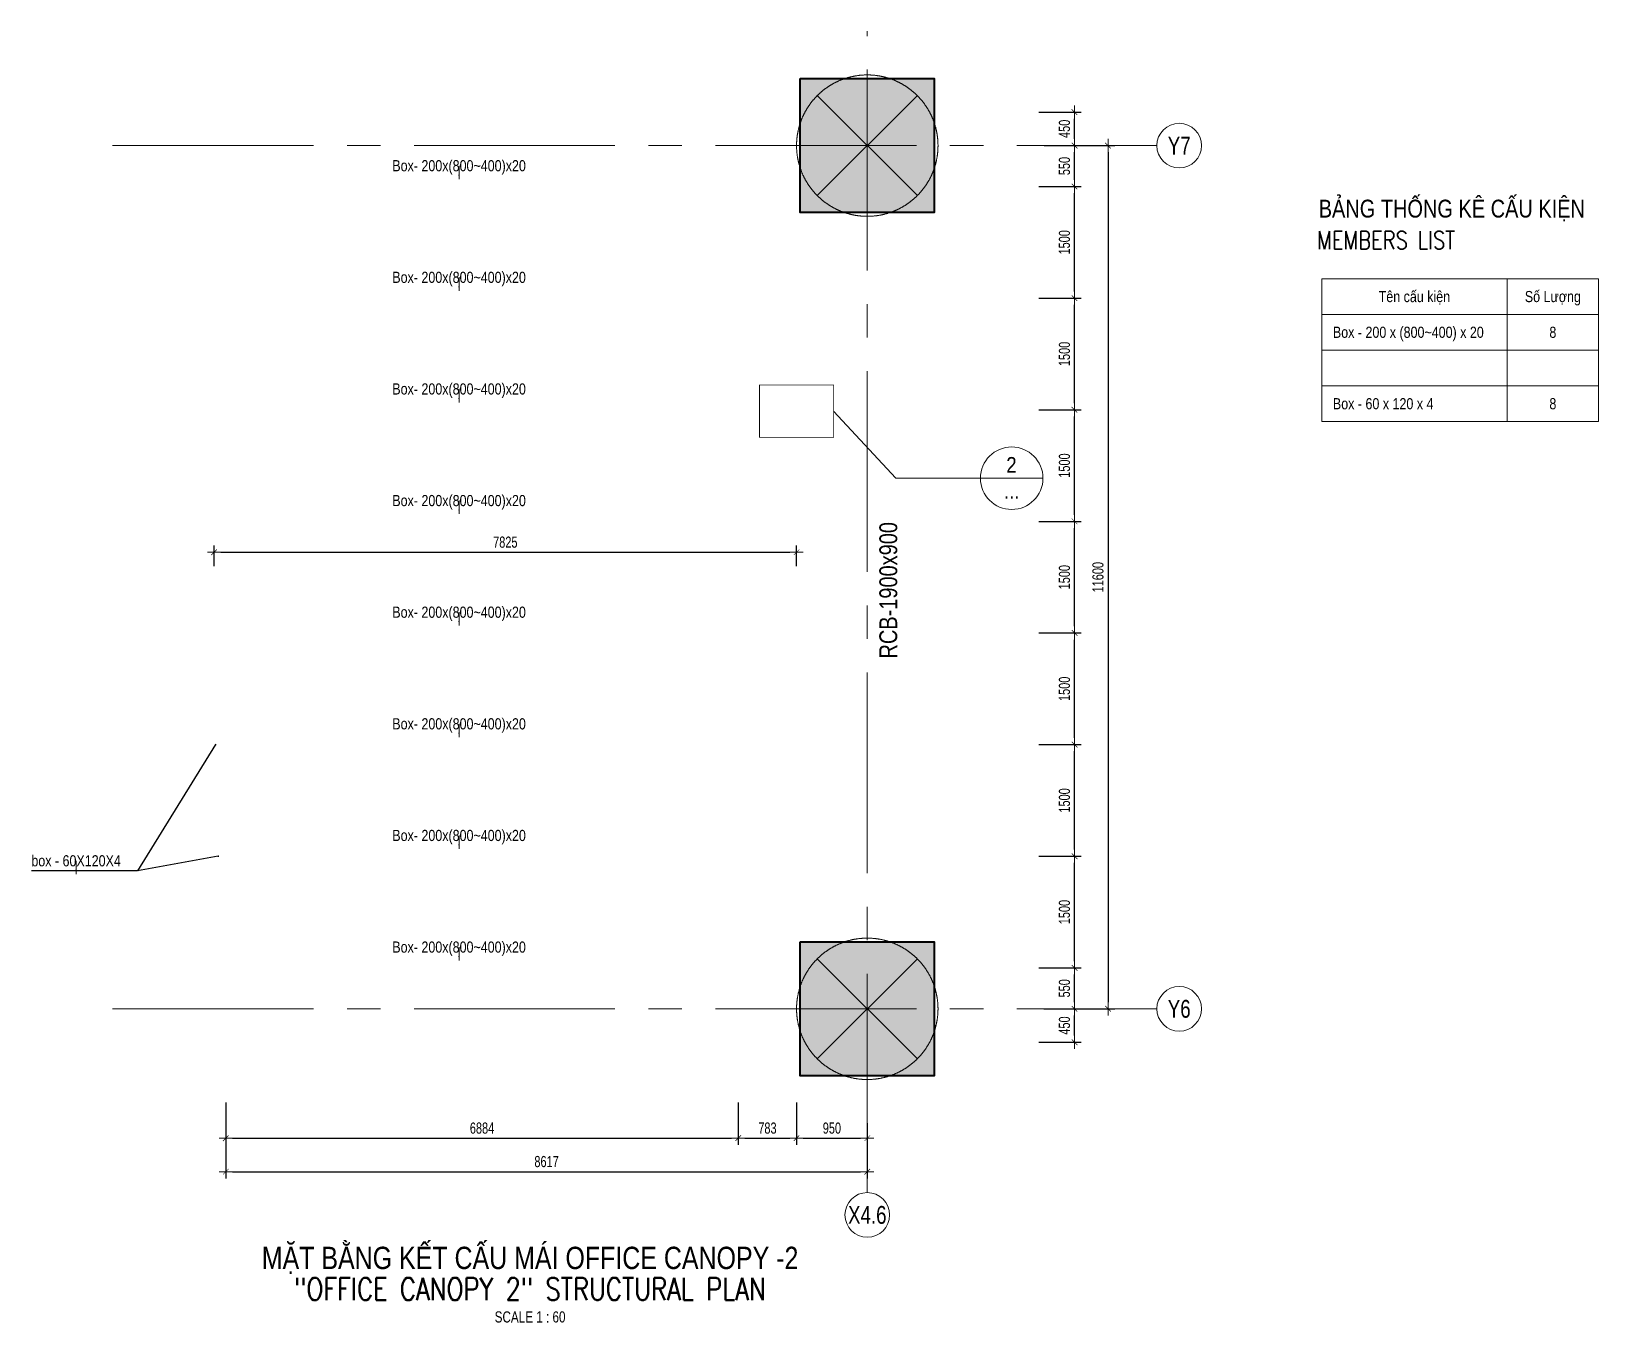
# Model space of a CAD drawing. Header units: millimetres. Extents: x -179076 to 305601, y -18667 to 40015.
# Drawn here: x 122081 to 143135, y 7862 to 25215 of the extents above; entities that cross this region are included whole.
import ezdxf
from ezdxf.enums import TextEntityAlignment as Align

# ---------------------------------------------------------------- set-up
doc = ezdxf.new("R2010")
doc.units = ezdxf.units.MM
doc.header["$LTSCALE"] = 60
for name, pattern in [('CENTER2', [1.125, 0.75, -0.125, 0.125, -0.125]), ('HIDDEN2', [4.7625, 3.175, -1.5875]), ('POD_Grid F2$0$CENTER2', [1.125, 0.75, -0.125, 0.125, -0.125])]:
    doc.linetypes.add(name, pattern=pattern)
doc.layers.get('0').update_dxf_attribs({"lineweight": 20})
doc.layers.get('Defpoints').update_dxf_attribs({"color": 151, "lineweight": 9})
for name, color, linetype, lineweight in [('$0$NDC_S_VN TEXT', 7, 'Continuous', 20), ('NDC_S-ANNO', 7, 'Continuous', 20), ('NDC_S-BEAM-STEL', 30, 'HIDDEN2', 18), ('NDC_S-COLUMN', 4, 'Continuous', 40), ('NDC_S-TEXT-SYMB', 7, 'Continuous', 20), ('NDC_S_ANNO', 7, 'Continuous', 20), ('NDC_S_AXIS', 5, 'CENTER2', 13), ('NDC_S_DIM', 1, 'Continuous', 15), ('NDC_S_ENG TITLE', 3, 'Continuous', 20), ('NDC_S_HATCH COLUMN AND WALL', 251, 'Continuous', 13), ('NDC_S_HIDDEN', 8, 'HIDDEN2', 13), ('NDC_S_SYMBOL', 1, 'Continuous', 15), ('NDC_S_TEXT SYMBOL', 7, 'Continuous', 20), ('NDC_S_VN TEXT', 7, 'Continuous', 20), ('NDC_S_VN TITLE', 6, 'Continuous', 35), ('NDC_Table', 3, 'Continuous', 20), ('POD_Grid F2$0$NDC_S_AXIS', 5, 'POD_Grid F2$0$CENTER2', 13)]:
    doc.layers.add(name, color=color, linetype=linetype, lineweight=lineweight)
doc.styles.add('ARIAL', font='arial.ttf', dxfattribs={"width": 0.8})
doc.styles.add('NDC_ANNO', font='', dxfattribs={"width": 0.8})
doc.styles.add('NDC_ARIAL', font='arial.ttf', dxfattribs={"width": 0.85})
doc.styles.add('NDC_DIM', font='', dxfattribs={"width": 0.75})
doc.styles.add('NDC_EN TXT', font='romans.shx', dxfattribs={"width": 0.8})
doc.styles.add('NDC_VIE TXT', font='arial.ttf', dxfattribs={"width": 0.8})
doc.styles.get('NDC_ANNO').set_extended_font_data('Dotum')
doc.styles.get('NDC_DIM').set_extended_font_data('Dotum')
doc.dimstyles.new('NDC_dim_60', dxfattribs={"dimscale": 60, "dimtxt": 2.5, "dimasz": 1.5, "dimexe": 1.5, "dimexo": 2.5, "dimgap": 1, "dimtad": 1, "dimdec": 0, "dimzin": 0, "dimdsep": 46, "dimtxsty": 'NDC_DIM', "dimblk": 'DIMMARK', "dimcen": 0.09, "dimdle": 1.2, "dimclrd": 1, "dimclre": 1, "dimclrt": 3, "dimadec": 0, "dimazin": 0, "dimtfac": 1, "dimtdec": 0, "dimtix": 1, "dimtofl": 0, "dimtmove": 0, "dimatfit": 3, "dimfxl": 8, "dimfxlon": 1, "dimtolj": 1, "dimtzin": 0, "dimarcsym": 0})
doc.dimstyles.new('NDC_dim_iso', dxfattribs={"dimtxt": 2.5, "dimasz": 1, "dimexe": 1.5, "dimexo": 2.5, "dimgap": 1, "dimtad": 1, "dimdec": 0, "dimzin": 0, "dimdsep": 46, "dimtxsty": 'NDC_DIM', "dimblk": 'DIMMARK', "dimcen": 0.09, "dimdle": 1.2, "dimclrd": 1, "dimclre": 1, "dimclrt": 3, "dimadec": 0, "dimazin": 0, "dimtfac": 1, "dimtdec": 0, "dimtix": 1, "dimtofl": 0, "dimtmove": 0, "dimatfit": 3, "dimfxl": 8, "dimfxlon": 1, "dimtolj": 1, "dimtzin": 0, "dimarcsym": 0})

# ---------------------------------------------------------------- blocks, each defined once
blk = doc.blocks.new('cottrondung')
at = {"layer": 'NDC_S_HIDDEN', "ltscale": 100}
for p, q in [((-0.354, 0.354), (0.354, -0.354)), ((0.354, 0.354), (-0.354, -0.354))]:
    blk.add_line(p, q, dxfattribs=at)
blk.add_circle((0, 0), 0.5, dxfattribs=at)
blk = doc.blocks.new('cot')
at = {"layer": 'NDC_S_HATCH COLUMN AND WALL', "ltscale": 0.005}
h = blk.add_hatch(color=256, dxfattribs=at)
h.dxf.hatch_style = 1
h.paths.add_polyline_path([(-0.5, 0.5), (0.5, 0.5), (0.5, -0.5), (-0.5, -0.5)])
at = {"layer": 'NDC_S-COLUMN', "ltscale": 0.005}
blk.add_lwpolyline([(-0.5, 0.5), (0.5, 0.5), (0.5, -0.5), (-0.5, -0.5)], close=True, dxfattribs=at)
blk = doc.blocks.new('*U227')
at = {"layer": 'NDC_S_SYMBOL'}
blk.add_line((5, 0), (9, 0), dxfattribs=at)
blk.add_circle((0, 0), 5, dxfattribs=at)
at = {"layer": 'NDC_S_TEXT SYMBOL', "color": 7, "style": 'NDC_ANNO', "width": 0.8}
blk.add_attdef('GRID', text='', height=4, rotation=270, dxfattribs=at).set_placement((0, 0), align=Align.MIDDLE)
blk = doc.blocks.new('*U187')
at = {"layer": 'NDC_S_SYMBOL'}
blk.add_line((0, 5), (0, 9), dxfattribs=at)
blk.add_circle((0, 0), 5, dxfattribs=at)
at = {"layer": 'NDC_S_TEXT SYMBOL', "color": 7, "style": 'NDC_ANNO', "width": 0.8}
blk.add_attdef('GRID', text='', height=4, dxfattribs=at).set_placement((0, 0), align=Align.MIDDLE)
blk = doc.blocks.new('grid canopy2')
at = {"layer": 'POD_Grid F2$0$NDC_S_AXIS', "ltscale": 60}
for p, q in [((0, -2229), (0, 13136)), ((-10139, 11600), (3656, 11600)), ((-10139, 0), (3656, 0))]:
    blk.add_line(p, q, dxfattribs=at)
for name, p, xscale, yscale, zscale in [('cottrondung', (0, 11600), 1900, 1900, 1900), ('cot', (0, 11600), 1800, 1800, 1800), ('cottrondung', (0, 0), 1900, 1900, 1900), ('cot', (0, 0), 1800, 1800, 1800)]:
    blk.add_blockref(name, p, dxfattribs=dict(xscale=xscale, yscale=yscale, zscale=zscale))
at = {"layer": 'NDC_S_AXIS'}
ref = blk.add_blockref('*U227', (4190, 11600), dxfattribs=dict(at, xscale=-60, yscale=60, zscale=60))
ref.add_attrib('GRID', 'Y7', dxfattribs={"layer": 'NDC_S_TEXT SYMBOL', "color": 7, "height": 240, "style": 'NDC_ANNO', "width": 0.8}).set_placement((4190, 11600), align=Align.MIDDLE)
ref = blk.add_blockref('*U227', (4190, 0), dxfattribs=dict(at, xscale=-60, yscale=60, zscale=60))
ref.add_attrib('GRID', 'Y6', dxfattribs={"layer": 'NDC_S_TEXT SYMBOL', "color": 7, "height": 240, "style": 'NDC_ANNO', "width": 0.8}).set_placement((4190, 0), align=Align.MIDDLE)
at = {"layer": 'NDC_S_AXIS', "xscale": 60, "yscale": 60, "zscale": 60}
blk.add_blockref('*U187', (0, -2769), dxfattribs=at).add_auto_attribs({'GRID': 'X4.6'})
blk = doc.blocks.new('Drawing name_symbol')
at = {"layer": 'NDC_S_ENG TITLE', "style": 'NDC_EN TXT', "width": 0.8}
blk.add_attdef('SECTDET1', text='', height=5, dxfattribs=at).set_placement((0, 1.01), align=Align.CENTER)
at = {"layer": 'NDC_S_TEXT SYMBOL', "lineweight": 25, "style": 'NDC_ANNO', "width": 0.8}
blk.add_attdef('SSCALE', text='', height=2.5, dxfattribs=at).set_placement((0, -4), align=Align.CENTER)
at = {"layer": 'NDC_S_VN TITLE', "style": 'NDC_VIE TXT', "width": 0.8}
blk.add_attdef('SECTDET2', text='', height=5, dxfattribs=at).set_placement((0, 7.97), align=Align.CENTER)
blk = doc.blocks.new('DIMMARK')
at = {"layer": 'NDC_S_DIM', "color": 1}
blk.add_line((-1.5, 0), (1, 0), dxfattribs=at)
at = {"layer": 'NDC_S_DIM', "color": 2, "const_width": 0.1}
blk.add_lwpolyline([(-0.42, -0.42), (0.42, 0.42)], dxfattribs=at)
blk = doc.blocks.new('*D466')
at = {"layer": 'Defpoints', "color": 0, "ltscale": 60, "transparency": 16777216}
for p in [(135071, 12080, 600), (136094, 12080), (132509, 11630)]:
    blk.add_point(p, dxfattribs=at)
at = {"layer": 'NDC_S_DIM', "color": 1, "lineweight": -2, "ltscale": 60, "transparency": 16777216}
for p, q in [((135682, 12080), (136184, 12080)), ((136094, 11720), (136094, 11990)), ((135614, 11630), (136184, 11630))]:
    blk.add_line(p, q, dxfattribs=at)
at = {"layer": 'NDC_S_DIM', "color": 1, "lineweight": -2, "ltscale": 60, "transparency": 16777216, "xscale": 90, "yscale": 90, "zscale": 90}
for p, rotation in [((136094, 12080), 90), ((136094, 11630), 270)]:
    blk.add_blockref('DIMMARK', p, dxfattribs=dict(at, rotation=rotation))
at = {"layer": 'NDC_S_DIM', "color": 3, "ltscale": 60, "transparency": 16777216, "insert": (135959, 11855), "char_height": 150, "attachment_point": 5, "rotation": 90, "style": 'NDC_DIM'}
blk.add_mtext('\\A1;450', dxfattribs=at)
blk = doc.blocks.new('*D467')
at = {"layer": 'Defpoints', "color": 0, "ltscale": 60, "transparency": 16777216}
for p in [(132832, 12630), (136094, 12630), (135071, 12080, 600)]:
    blk.add_point(p, dxfattribs=at)
at = {"layer": 'NDC_S_DIM', "color": 1, "lineweight": -2, "ltscale": 60, "transparency": 16777216}
for p, q in [((135614, 12630), (136184, 12630)), ((136094, 12170), (136094, 12540)), ((135682, 12080), (136184, 12080))]:
    blk.add_line(p, q, dxfattribs=at)
at = {"layer": 'NDC_S_DIM', "color": 1, "lineweight": -2, "ltscale": 60, "transparency": 16777216, "xscale": 90, "yscale": 90, "zscale": 90}
for p, rotation in [((136094, 12630), 90), ((136094, 12080), 270)]:
    blk.add_blockref('DIMMARK', p, dxfattribs=dict(at, rotation=rotation))
at = {"layer": 'NDC_S_DIM', "color": 3, "ltscale": 60, "transparency": 16777216, "insert": (135959, 12355), "char_height": 150, "attachment_point": 5, "rotation": 90, "style": 'NDC_DIM'}
blk.add_mtext('\\A1;550', dxfattribs=at)
blk = doc.blocks.new('*D468')
at = {"layer": 'Defpoints', "color": 0, "ltscale": 60, "transparency": 16777216}
for p in [(133406, 14130), (136094, 14130), (132832, 12630)]:
    blk.add_point(p, dxfattribs=at)
at = {"layer": 'NDC_S_DIM', "color": 1, "lineweight": -2, "ltscale": 60, "transparency": 16777216}
for p, q in [((135614, 14130), (136184, 14130)), ((136094, 12720), (136094, 14040)), ((135614, 12630), (136184, 12630))]:
    blk.add_line(p, q, dxfattribs=at)
at = {"layer": 'NDC_S_DIM', "color": 1, "lineweight": -2, "ltscale": 60, "transparency": 16777216, "xscale": 90, "yscale": 90, "zscale": 90}
for p, rotation in [((136094, 14130), 90), ((136094, 12630), 270)]:
    blk.add_blockref('DIMMARK', p, dxfattribs=dict(at, rotation=rotation))
at = {"layer": 'NDC_S_DIM', "color": 3, "ltscale": 60, "transparency": 16777216, "insert": (135959, 13380), "char_height": 150, "attachment_point": 5, "rotation": 90, "style": 'NDC_DIM'}
blk.add_mtext('\\A1;1500', dxfattribs=at)
blk = doc.blocks.new('*D469')
at = {"layer": 'Defpoints', "color": 0, "ltscale": 60, "transparency": 16777216}
for p in [(135226, 15630), (136094, 15630), (135226, 14130)]:
    blk.add_point(p, dxfattribs=at)
at = {"layer": 'NDC_S_DIM', "color": 1, "lineweight": -2, "ltscale": 60, "transparency": 16777216}
for p, q in [((135614, 15630), (136184, 15630)), ((136094, 14220), (136094, 15540)), ((135614, 14130), (136184, 14130))]:
    blk.add_line(p, q, dxfattribs=at)
at = {"layer": 'NDC_S_DIM', "color": 1, "lineweight": -2, "ltscale": 60, "transparency": 16777216, "xscale": 90, "yscale": 90, "zscale": 90}
for p, rotation in [((136094, 15630), 90), ((136094, 14130), 270)]:
    blk.add_blockref('DIMMARK', p, dxfattribs=dict(at, rotation=rotation))
at = {"layer": 'NDC_S_DIM', "color": 3, "ltscale": 60, "transparency": 16777216, "insert": (135959, 14880), "char_height": 150, "attachment_point": 5, "rotation": 90, "style": 'NDC_DIM'}
blk.add_mtext('\\A1;1500', dxfattribs=at)
blk = doc.blocks.new('*D470')
at = {"layer": 'Defpoints', "color": 0, "ltscale": 60, "transparency": 16777216}
for p in [(135226, 17130), (136094, 17130), (135226, 15630)]:
    blk.add_point(p, dxfattribs=at)
at = {"layer": 'NDC_S_DIM', "color": 1, "lineweight": -2, "ltscale": 60, "transparency": 16777216}
for p, q in [((135614, 17130), (136184, 17130)), ((136094, 15720), (136094, 17040)), ((135614, 15630), (136184, 15630))]:
    blk.add_line(p, q, dxfattribs=at)
at = {"layer": 'NDC_S_DIM', "color": 1, "lineweight": -2, "ltscale": 60, "transparency": 16777216, "xscale": 90, "yscale": 90, "zscale": 90}
for p, rotation in [((136094, 17130), 90), ((136094, 15630), 270)]:
    blk.add_blockref('DIMMARK', p, dxfattribs=dict(at, rotation=rotation))
at = {"layer": 'NDC_S_DIM', "color": 3, "ltscale": 60, "transparency": 16777216, "insert": (135959, 16380), "char_height": 150, "attachment_point": 5, "rotation": 90, "style": 'NDC_DIM'}
blk.add_mtext('\\A1;1500', dxfattribs=at)
blk = doc.blocks.new('*D471')
at = {"layer": 'Defpoints', "color": 0, "ltscale": 60, "transparency": 16777216}
for p in [(135226, 18630), (136094, 18630), (135226, 17130)]:
    blk.add_point(p, dxfattribs=at)
at = {"layer": 'NDC_S_DIM', "color": 1, "lineweight": -2, "ltscale": 60, "transparency": 16777216}
for p, q in [((135614, 18630), (136184, 18630)), ((136094, 17220), (136094, 18540)), ((135614, 17130), (136184, 17130))]:
    blk.add_line(p, q, dxfattribs=at)
at = {"layer": 'NDC_S_DIM', "color": 1, "lineweight": -2, "ltscale": 60, "transparency": 16777216, "xscale": 90, "yscale": 90, "zscale": 90}
for p, rotation in [((136094, 18630), 90), ((136094, 17130), 270)]:
    blk.add_blockref('DIMMARK', p, dxfattribs=dict(at, rotation=rotation))
at = {"layer": 'NDC_S_DIM', "color": 3, "ltscale": 60, "transparency": 16777216, "insert": (135959, 17880), "char_height": 150, "attachment_point": 5, "rotation": 90, "style": 'NDC_DIM'}
blk.add_mtext('\\A1;1500', dxfattribs=at)
blk = doc.blocks.new('*D472')
at = {"layer": 'Defpoints', "color": 0, "ltscale": 60, "transparency": 16777216}
for p in [(133546, 20130), (136094, 20130), (133546, 18630)]:
    blk.add_point(p, dxfattribs=at)
at = {"layer": 'NDC_S_DIM', "color": 1, "lineweight": -2, "ltscale": 60, "transparency": 16777216}
for p, q in [((135614, 20130), (136184, 20130)), ((136094, 18720), (136094, 20040)), ((135614, 18630), (136184, 18630))]:
    blk.add_line(p, q, dxfattribs=at)
at = {"layer": 'NDC_S_DIM', "color": 1, "lineweight": -2, "ltscale": 60, "transparency": 16777216, "xscale": 90, "yscale": 90, "zscale": 90}
for p, rotation in [((136094, 20130), 90), ((136094, 18630), 270)]:
    blk.add_blockref('DIMMARK', p, dxfattribs=dict(at, rotation=rotation))
at = {"layer": 'NDC_S_DIM', "color": 3, "ltscale": 60, "transparency": 16777216, "insert": (135959, 19380), "char_height": 150, "attachment_point": 5, "rotation": 90, "style": 'NDC_DIM'}
blk.add_mtext('\\A1;1500', dxfattribs=at)
blk = doc.blocks.new('*D473')
at = {"layer": 'Defpoints', "color": 0, "ltscale": 60, "transparency": 16777216}
for p in [(133546, 21630), (136094, 21630), (133546, 20130)]:
    blk.add_point(p, dxfattribs=at)
at = {"layer": 'NDC_S_DIM', "color": 1, "lineweight": -2, "ltscale": 60, "transparency": 16777216}
for p, q in [((135614, 21630), (136184, 21630)), ((136094, 20220), (136094, 21540)), ((135614, 20130), (136184, 20130))]:
    blk.add_line(p, q, dxfattribs=at)
at = {"layer": 'NDC_S_DIM', "color": 1, "lineweight": -2, "ltscale": 60, "transparency": 16777216, "xscale": 90, "yscale": 90, "zscale": 90}
for p, rotation in [((136094, 21630), 90), ((136094, 20130), 270)]:
    blk.add_blockref('DIMMARK', p, dxfattribs=dict(at, rotation=rotation))
at = {"layer": 'NDC_S_DIM', "color": 3, "ltscale": 60, "transparency": 16777216, "insert": (135959, 20880), "char_height": 150, "attachment_point": 5, "rotation": 90, "style": 'NDC_DIM'}
blk.add_mtext('\\A1;1500', dxfattribs=at)
blk = doc.blocks.new('*D474')
at = {"layer": 'Defpoints', "color": 0, "ltscale": 60, "transparency": 16777216}
for p in [(132841, 23130), (136094, 23130), (133546, 21630)]:
    blk.add_point(p, dxfattribs=at)
at = {"layer": 'NDC_S_DIM', "color": 1, "lineweight": -2, "ltscale": 60, "transparency": 16777216}
for p, q in [((135614, 23130), (136184, 23130)), ((136094, 21720), (136094, 23040)), ((135614, 21630), (136184, 21630))]:
    blk.add_line(p, q, dxfattribs=at)
at = {"layer": 'NDC_S_DIM', "color": 1, "lineweight": -2, "ltscale": 60, "transparency": 16777216, "xscale": 90, "yscale": 90, "zscale": 90}
for p, rotation in [((136094, 23130), 90), ((136094, 21630), 270)]:
    blk.add_blockref('DIMMARK', p, dxfattribs=dict(at, rotation=rotation))
at = {"layer": 'NDC_S_DIM', "color": 3, "ltscale": 60, "transparency": 16777216, "insert": (135959, 22380), "char_height": 150, "attachment_point": 5, "rotation": 90, "style": 'NDC_DIM'}
blk.add_mtext('\\A1;1500', dxfattribs=at)
blk = doc.blocks.new('*D475')
at = {"layer": 'Defpoints', "color": 0, "ltscale": 60, "transparency": 16777216}
for p in [(135119, 23680, 600), (136094, 23680), (132841, 23130)]:
    blk.add_point(p, dxfattribs=at)
at = {"layer": 'NDC_S_DIM', "color": 1, "lineweight": -2, "ltscale": 60, "transparency": 16777216}
for p, q in [((135687, 23680), (136184, 23680)), ((136094, 23220), (136094, 23590)), ((135614, 23130), (136184, 23130))]:
    blk.add_line(p, q, dxfattribs=at)
at = {"layer": 'NDC_S_DIM', "color": 1, "lineweight": -2, "ltscale": 60, "transparency": 16777216, "xscale": 90, "yscale": 90, "zscale": 90}
for p, rotation in [((136094, 23680), 90), ((136094, 23130), 270)]:
    blk.add_blockref('DIMMARK', p, dxfattribs=dict(at, rotation=rotation))
at = {"layer": 'NDC_S_DIM', "color": 3, "ltscale": 60, "transparency": 16777216, "insert": (135959, 23405), "char_height": 150, "attachment_point": 5, "rotation": 90, "style": 'NDC_DIM'}
blk.add_mtext('\\A1;550', dxfattribs=at)
blk = doc.blocks.new('*D476')
at = {"layer": 'Defpoints', "color": 0, "ltscale": 60, "transparency": 16777216}
for p in [(132550, 24130), (136094, 24130), (135119, 23680, 600)]:
    blk.add_point(p, dxfattribs=at)
at = {"layer": 'NDC_S_DIM', "color": 1, "lineweight": -2, "ltscale": 60, "transparency": 16777216}
for p, q in [((135614, 24130), (136184, 24130)), ((136094, 23770), (136094, 24040)), ((135687, 23680), (136184, 23680))]:
    blk.add_line(p, q, dxfattribs=at)
at = {"layer": 'NDC_S_DIM', "color": 1, "lineweight": -2, "ltscale": 60, "transparency": 16777216, "xscale": 90, "yscale": 90, "zscale": 90}
for p, rotation in [((136094, 24130), 90), ((136094, 23680), 270)]:
    blk.add_blockref('DIMMARK', p, dxfattribs=dict(at, rotation=rotation))
at = {"layer": 'NDC_S_DIM', "color": 3, "ltscale": 60, "transparency": 16777216, "insert": (135959, 23905), "char_height": 150, "attachment_point": 5, "rotation": 90, "style": 'NDC_DIM'}
blk.add_mtext('\\A1;450', dxfattribs=at)
blk = doc.blocks.new('*D477')
at = {"layer": 'Defpoints', "color": 0, "ltscale": 60, "transparency": 16777216}
for p in [(134735, 23680), (134735, 12080), (136544, 12080)]:
    blk.add_point(p, dxfattribs=at)
at = {"layer": 'NDC_S_DIM', "color": 1, "lineweight": -2, "ltscale": 60, "transparency": 16777216}
for p, q in [((136064, 23680), (136634, 23680)), ((136544, 23590), (136544, 12170)), ((136064, 12080), (136634, 12080))]:
    blk.add_line(p, q, dxfattribs=at)
at = {"layer": 'NDC_S_DIM', "color": 1, "lineweight": -2, "ltscale": 60, "transparency": 16777216, "xscale": 90, "yscale": 90, "zscale": 90}
for p, rotation in [((136544, 23680), 90), ((136544, 12080), 270)]:
    blk.add_blockref('DIMMARK', p, dxfattribs=dict(at, rotation=rotation))
at = {"layer": 'NDC_S_DIM', "color": 3, "ltscale": 60, "transparency": 16777216, "insert": (136409, 17880), "char_height": 150, "attachment_point": 5, "rotation": 90, "style": 'NDC_DIM'}
blk.add_mtext('\\A1;11600', dxfattribs=at)
blk = doc.blocks.new('*D478')
at = {"layer": 'Defpoints', "color": 0, "ltscale": 60, "transparency": 16777216}
for p in [(124693, 11490), (131577, 11490), (131577, 10341)]:
    blk.add_point(p, dxfattribs=at)
at = {"layer": 'NDC_S_DIM', "color": 1, "lineweight": -2, "ltscale": 60, "transparency": 16777216}
for p, q in [((124693, 10821), (124693, 10251)), ((131577, 10821), (131577, 10251)), ((124783, 10341), (131487, 10341))]:
    blk.add_line(p, q, dxfattribs=at)
at = {"layer": 'NDC_S_DIM', "color": 1, "lineweight": -2, "ltscale": 60, "transparency": 16777216, "xscale": 90, "yscale": 90, "zscale": 90, "rotation": 180}
blk.add_blockref('DIMMARK', (124693, 10341), dxfattribs=at)
at = {"layer": 'NDC_S_DIM', "color": 1, "lineweight": -2, "ltscale": 60, "transparency": 16777216, "xscale": 90, "yscale": 90, "zscale": 90}
blk.add_blockref('DIMMARK', (131577, 10341), dxfattribs=at)
at = {"layer": 'NDC_S_DIM', "color": 3, "ltscale": 60, "transparency": 16777216, "insert": (128135, 10476), "char_height": 150, "attachment_point": 5, "style": 'NDC_DIM'}
blk.add_mtext('\\A1;6884', dxfattribs=at)
blk = doc.blocks.new('*D479')
at = {"layer": 'Defpoints', "color": 0, "ltscale": 60, "transparency": 16777216}
for p in [(132360, 13420), (131577, 11490), (132360, 10341)]:
    blk.add_point(p, dxfattribs=at)
at = {"layer": 'NDC_S_DIM', "color": 1, "lineweight": -2, "ltscale": 60, "transparency": 16777216}
for p, q in [((131577, 10821), (131577, 10251)), ((132360, 10821), (132360, 10251)), ((131667, 10341), (132270, 10341))]:
    blk.add_line(p, q, dxfattribs=at)
at = {"layer": 'NDC_S_DIM', "color": 1, "lineweight": -2, "ltscale": 60, "transparency": 16777216, "xscale": 90, "yscale": 90, "zscale": 90, "rotation": 180}
blk.add_blockref('DIMMARK', (131577, 10341), dxfattribs=at)
at = {"layer": 'NDC_S_DIM', "color": 1, "lineweight": -2, "ltscale": 60, "transparency": 16777216, "xscale": 90, "yscale": 90, "zscale": 90}
blk.add_blockref('DIMMARK', (132360, 10341), dxfattribs=at)
at = {"layer": 'NDC_S_DIM', "color": 3, "ltscale": 60, "transparency": 16777216, "insert": (131969, 10476), "char_height": 150, "attachment_point": 5, "style": 'NDC_DIM'}
blk.add_mtext('\\A1;783', dxfattribs=at)
blk = doc.blocks.new('*D480')
at = {"layer": 'Defpoints', "color": 0, "ltscale": 60, "transparency": 16777216}
for p in [(132360, 13420), (133310, 10624, 600), (133310, 10341)]:
    blk.add_point(p, dxfattribs=at)
at = {"layer": 'NDC_S_DIM', "color": 1, "lineweight": -2, "ltscale": 60, "transparency": 16777216}
for p, q in [((132360, 10821), (132360, 10251)), ((133310, 10545), (133310, 10251)), ((132450, 10341), (133220, 10341))]:
    blk.add_line(p, q, dxfattribs=at)
at = {"layer": 'NDC_S_DIM', "color": 1, "lineweight": -2, "ltscale": 60, "transparency": 16777216, "xscale": 90, "yscale": 90, "zscale": 90, "rotation": 180}
blk.add_blockref('DIMMARK', (132360, 10341), dxfattribs=at)
at = {"layer": 'NDC_S_DIM', "color": 1, "lineweight": -2, "ltscale": 60, "transparency": 16777216, "xscale": 90, "yscale": 90, "zscale": 90}
blk.add_blockref('DIMMARK', (133310, 10341), dxfattribs=at)
at = {"layer": 'NDC_S_DIM', "color": 3, "ltscale": 60, "transparency": 16777216, "insert": (132835, 10476), "char_height": 150, "attachment_point": 5, "style": 'NDC_DIM'}
blk.add_mtext('\\A1;950', dxfattribs=at)
blk = doc.blocks.new('*D481')
at = {"layer": 'Defpoints', "color": 0, "ltscale": 60, "transparency": 16777216}
for p in [(124693, 10964), (133310, 10964), (133310, 9891)]:
    blk.add_point(p, dxfattribs=at)
at = {"layer": 'NDC_S_DIM', "color": 1, "lineweight": -2, "ltscale": 60, "transparency": 16777216}
for p, q in [((124693, 10371), (124693, 9801)), ((133310, 10371), (133310, 9801)), ((124783, 9891), (133220, 9891))]:
    blk.add_line(p, q, dxfattribs=at)
at = {"layer": 'NDC_S_DIM', "color": 1, "lineweight": -2, "ltscale": 60, "transparency": 16777216, "xscale": 90, "yscale": 90, "zscale": 90, "rotation": 180}
blk.add_blockref('DIMMARK', (124693, 9891), dxfattribs=at)
at = {"layer": 'NDC_S_DIM', "color": 1, "lineweight": -2, "ltscale": 60, "transparency": 16777216, "xscale": 90, "yscale": 90, "zscale": 90}
blk.add_blockref('DIMMARK', (133310, 9891), dxfattribs=at)
at = {"layer": 'NDC_S_DIM', "color": 3, "ltscale": 60, "transparency": 16777216, "insert": (129002, 10026), "char_height": 150, "attachment_point": 5, "style": 'NDC_DIM'}
blk.add_mtext('\\A1;8617', dxfattribs=at)
blk = doc.blocks.new('*D482')
at = {"layer": 'Defpoints', "color": 0, "ltscale": 60, "transparency": 16777216}
for p in [(132360, 18215), (124535, 17880), (132360, 17880)]:
    blk.add_point(p, dxfattribs=at)
at = {"layer": 'NDC_S_DIM', "color": 1, "lineweight": -2, "ltscale": 60, "transparency": 16777216}
for p, q in [((124535, 18030), (124535, 18305)), ((124625, 18215), (132270, 18215)), ((132360, 18030), (132360, 18305))]:
    blk.add_line(p, q, dxfattribs=at)
at = {"layer": 'NDC_S_DIM', "color": 1, "lineweight": -2, "ltscale": 60, "transparency": 16777216, "xscale": 90, "yscale": 90, "zscale": 90, "rotation": 180}
blk.add_blockref('DIMMARK', (124535, 18215), dxfattribs=at)
at = {"layer": 'NDC_S_DIM', "color": 1, "lineweight": -2, "ltscale": 60, "transparency": 16777216, "xscale": 90, "yscale": 90, "zscale": 90}
blk.add_blockref('DIMMARK', (132360, 18215), dxfattribs=at)
at = {"layer": 'NDC_S_DIM', "color": 3, "ltscale": 60, "transparency": 16777216, "insert": (128448, 18350), "char_height": 150, "attachment_point": 5, "style": 'NDC_DIM'}
blk.add_mtext('\\A1;7825', dxfattribs=at)
blk = doc.blocks.new('MARK4')
at = {"layer": 'NDC_S_ANNO'}
blk.add_line((-5, 0), (5, 0), dxfattribs=at)
blk.add_circle((0, 0), 5, dxfattribs=at)
blk = doc.blocks.new('*U205')
at = {"layer": 'NDC_S_ANNO', "ltscale": 0.8, "style": 'ARIAL', "width": 0.8}
blk.add_attdef('TEN', text='', height=2.5, dxfattribs=at).set_placement((0, 3), align=Align.MIDDLE_CENTER)
at = {"layer": 'NDC_S_ANNO', "ltscale": 0.8, "style": 'ARIAL', "width": 0.8, "flags": 1}
blk.add_attdef('CHU_THICH', text='', height=2.5, dxfattribs=at).set_placement((0, 0), align=Align.MIDDLE_CENTER)
at = {"layer": 'Defpoints'}
blk.add_leader([(0, 0), (0, 3)], dimstyle='NDC_dim_iso', override={"dimgap": 0.625, "dimtad": 0}, dxfattribs=at)

msp = doc.modelspace()

# ---------------------------------------------------------------- linework, layer by layer
at = {"layer": 'NDC_S-ANNO', "linetype": 'HIDDEN2', "const_width": 10, "elevation": 400}
msp.add_lwpolyline([(132857.9, 20461.1), (131862.1, 20461.1), (131862.1, 19758.8), (132857.9, 19758.8)], close=True, dxfattribs=at)
at = {"layer": 'NDC_S-ANNO'}
msp.add_lwpolyline([(132857.9, 20109.9), (133691.4, 19210.1), (134830.4, 19210.1)], dxfattribs=at)
at = {"layer": 'NDC_Table'}
for p, q in [((139414.6, 21891.2), (139414.6, 19971.2)), ((139414.6, 21891.2), (143134.6, 21891.2)), ((141904.6, 21891.2), (141904.6, 20451.2)), ((141904.6, 21891.2), (141904.6, 19971.2)), ((143134.6, 21891.2), (143134.6, 19971.2)), ((139414.6, 21411.2), (143134.6, 21411.2)), ((139414.6, 20931.2), (143134.6, 20931.2)), ((139414.6, 20451.2), (143134.6, 20451.2)), ((139414.6, 19971.2), (143134.6, 19971.2))]:
    msp.add_line(p, q, dxfattribs=at)

# ---------------------------------------------------------------- block references
at = {"layer": '$0$NDC_S_VN TEXT', "xscale": 60, "yscale": 60, "zscale": 60, "rotation": 359.9896835386017}
for p, values in [((127826.6, 23229.5), {'TEN': 'Box- 200x(800~400)x20'}), ((127826.6, 21729.5), {'TEN': 'Box- 200x(800~400)x20'}), ((127826.6, 20229.5), {'TEN': 'Box- 200x(800~400)x20'}), ((127826.6, 18729.5), {'TEN': 'Box- 200x(800~400)x20'}), ((127826.6, 17229.5), {'TEN': 'Box- 200x(800~400)x20'}), ((127826.6, 15729.5), {'TEN': 'Box- 200x(800~400)x20'}), ((127826.6, 14229.5), {'TEN': 'Box- 200x(800~400)x20'}), ((122682, 13888.9), {'TEN': 'box - 60X120X4'}), ((127826.6, 12729.5), {'TEN': 'Box- 200x(800~400)x20'})]:
    msp.add_blockref('*U205', p, dxfattribs=at).add_auto_attribs(values)
at = {"layer": 'NDC_S-ANNO', "xscale": -83.99999999999996, "yscale": 83.99999999999996, "zscale": 83.99999999999996}
msp.add_blockref('MARK4', (135250.4, 19210.1), dxfattribs=at)
at = {"layer": 'NDC_S-BEAM-STEL'}
msp.add_blockref('grid canopy2', (133310.1, 12079.5, 600), dxfattribs=at)
at = {"layer": 'NDC_S_ANNO', "xscale": 60, "yscale": 60, "zscale": 60}
msp.add_blockref('Drawing name_symbol', (128780.5, 8104.2), dxfattribs=at).add_auto_attribs({'SECTDET1': '"OFFICE CANOPY 2" STRUCTURAL PLAN', 'SECTDET2': 'MẶT BẰNG KẾT CẤU MÁI OFFICE CANOPY -2', 'SSCALE': 'SCALE 1 : 60'})

# ---------------------------------------------------------------- texts
at = {"layer": 'NDC_S-TEXT-SYMB', "style": 'NDC_ARIAL', "width": 0.85}
for s, p in [('2', (135246.8, 19389.3)), ('...', (135250.6, 19039))]:
    msp.add_text(s, height=210, rotation=0.00002, dxfattribs=at).set_placement(p, align=Align.MIDDLE_CENTER)
at = {"layer": 'NDC_S_ENG TITLE', "style": 'NDC_EN TXT', "width": 0.8}
msp.add_text('MEMBERS LIST', height=240, dxfattribs=at).set_placement((139353.9, 22289.2))
at = {"layer": 'NDC_S_VN TEXT', "style": 'NDC_VIE TXT', "width": 0.8}
msp.add_text('BẢNG THỐNG KÊ CẤU KIỆN', height=240, dxfattribs=at).set_placement((139374, 22952.8), align=Align.TOP_LEFT)
at = {"layer": 'NDC_S_VN TEXT', "style": 'NDC_ARIAL', "width": 0.8}
for s, p in [('Tên cấu kiện', (140659.6, 21651.2)), ('Số Lượng', (142519.6, 21651.2)), ('8', (142519.6, 21171.2)), ('8', (142519.6, 20211.2))]:
    msp.add_text(s, height=150, dxfattribs=at).set_placement(p, align=Align.MIDDLE_CENTER)
for s, p in [('Box - 200 x (800~400) x 20', (139564.6, 21171.2)), ('Box - 60 x 120 x 4', (139564.6, 20211.2))]:
    msp.add_text(s, height=150, dxfattribs=at).set_placement(p, align=Align.MIDDLE_LEFT)
at = {"layer": 'NDC_S_VN TEXT', "style": 'NDC_VIE TXT', "width": 0.8}
msp.add_text('RCB-1900x900', height=240, rotation=90, dxfattribs=at).set_placement((133472.1, 16787.2, 600), align=Align.TOP_LEFT)

# ---------------------------------------------------------------- dimensions: what is measured, and where the dimension line sits
at = {"layer": 'NDC_S_DIM', "ltscale": 60}
for base, p1, p2, picture, middle in [((136093.9, 24129.5), (135118.7, 23679.5, 600), (132549.9, 24129.5), '*D476', (135958.8, 23904.5)), ((136093.9, 23679.5), (132840.8, 23129.5), (135118.7, 23679.5, 600), '*D475', (135958.8, 23404.5)), ((136093.9, 23129.5), (133546.3, 21629.5), (132840.8, 23129.5), '*D474', (135958.8, 22379.5)), ((136093.9, 21629.5), (133546.3, 20129.5), (133546.3, 21629.5), '*D473', (135958.8, 20879.5)), ((136093.9, 20129.5), (133546.3, 18629.5), (133546.3, 20129.5), '*D472', (135958.8, 19379.5)), ((136093.9, 18629.5), (135225.8, 17129.5), (135225.8, 18629.5), '*D471', (135958.8, 17879.5)), ((136093.9, 17129.5), (135225.8, 15629.5), (135225.8, 17129.5), '*D470', (135958.8, 16379.5)), ((136093.9, 15629.5), (135225.8, 14129.5), (135225.8, 15629.5), '*D469', (135958.8, 14879.5)), ((136093.9, 14129.5), (132831.6, 12629.5), (133406.2, 14129.5), '*D468', (135958.8, 13379.5)), ((136093.9, 12629.5), (135070.9, 12079.5, 600), (132831.6, 12629.5), '*D467', (135958.8, 12354.5))]:
    dim = msp.add_linear_dim(base=base, p1=p1, p2=p2, angle=90, dimstyle='NDC_dim_60', override={"dimtmove": 1}, dxfattribs=at)
    dim.commit()
    dim.dimension.update_dxf_attribs({"geometry": picture, "text_midpoint": middle})
for base, p1, p2, picture, middle in [((136543.9, 12079.5), (134735.1, 23679.5), (134735.1, 12079.5), '*D477', (136408.8, 17879.5)), ((136093.9, 12079.5), (132508.6, 11629.5), (135070.9, 12079.5, 600), '*D466', (135958.8, 11854.5))]:
    dim = msp.add_linear_dim(base=base, p1=p1, p2=p2, angle=90, dimstyle='NDC_dim_60', dxfattribs=at)
    dim.commit()
    dim.dimension.update_dxf_attribs({"geometry": picture, "text_midpoint": middle})
for base, p1, p2, picture, middle in [((132360.1, 18215), (124535.1, 17879.5), (132360.1, 17879.5), '*D482', (128447.6, 18350.1)), ((131577.2, 10340.7), (124692.9, 11490), (131577.2, 11490), '*D478', (128135, 10475.8)), ((133310.1, 9890.7), (124692.9, 10963.8), (133310.1, 10963.8), '*D481', (129001.5, 10025.8))]:
    dim = msp.add_linear_dim(base=base, p1=p1, p2=p2, dimstyle='NDC_dim_60', dxfattribs=at)
    dim.commit()
    dim.dimension.update_dxf_attribs({"geometry": picture, "text_midpoint": middle})
for base, p1, p2, picture, middle in [((132360.1, 10340.7), (131577.2, 11490), (132360.1, 13420.2), '*D479', (131968.7, 10475.8)), ((133310.1, 10340.7), (132360.1, 13420.2), (133310.1, 10624, 600), '*D480', (132835.1, 10475.8))]:
    dim = msp.add_linear_dim(base=base, p1=p1, p2=p2, dimstyle='NDC_dim_60', override={"dimtmove": 1}, dxfattribs=at)
    dim.commit()
    dim.dimension.update_dxf_attribs({"geometry": picture, "text_midpoint": middle})

# ---------------------------------------------------------------- leaders
for points in [[(124555.6, 15629.5), (123505.7, 13932.4), (122080.9, 13932.4)], [(124591.9, 14129.5), (123505.7, 13932.4), (122080.9, 13932.4)]]:
    msp.add_leader(points, dimstyle='NDC_dim_60', override={"dimtad": 0, "dimldrblk": 'DotSmall'}, dxfattribs=at)

doc.saveas('drawing.dxf')
